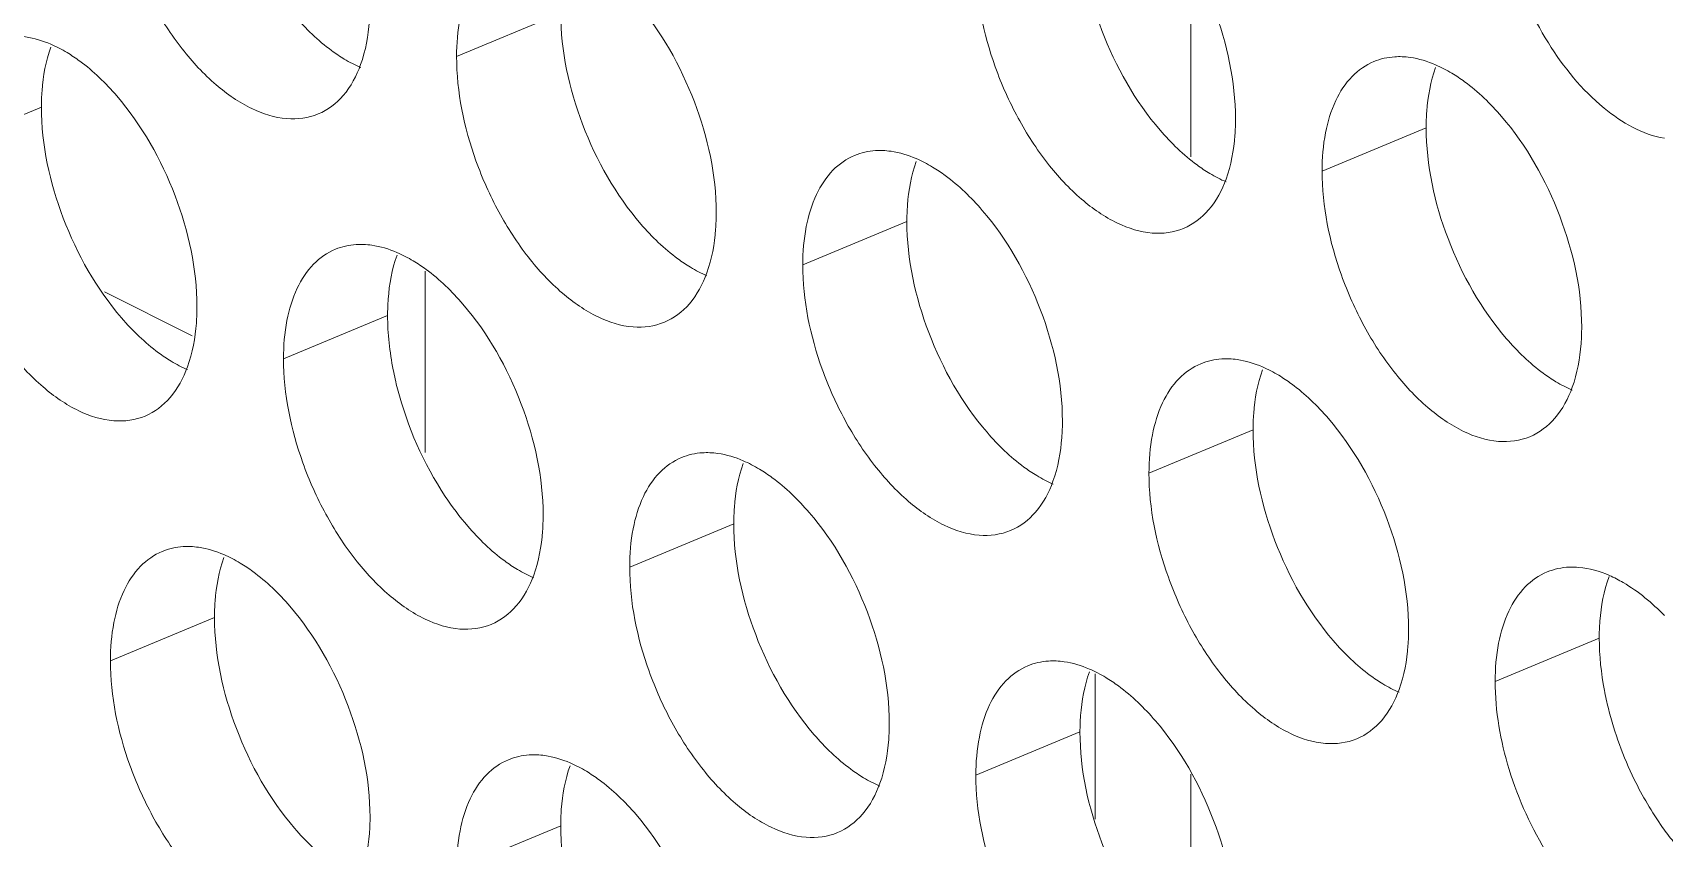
# Model space of a CAD drawing. Header units: millimetres. Extents: x 0 to 2524, y 0 to 1785.
# Drawn here: x 1798.88 to 1808.52, y 881.37 to 886.13 of the extents above; entities that cross this region are included whole.
import ezdxf

# ---------------------------------------------------------------- set-up
doc = ezdxf.new("R2010")
doc.units = ezdxf.units.MM
doc.header["$LTSCALE"] = 0.1
doc.layers.add('标注', color=251, linetype='Continuous', lineweight=9)

msp = doc.modelspace()

# ---------------------------------------------------------------- linework, layer by layer
at = {"layer": '标注'}
for p, q in [((1805.7196, 886.5486), (1805.7196, 885.3949)), ((1801.9959, 886.2435), (1801.3807, 885.9878)), ((1798.9274, 885.6891), (1798.3122, 885.4334)), ((1807.1101, 885.5676), (1806.4949, 885.3119)), ((1804.0416, 885.0132), (1803.4264, 884.7575)), ((1801.1941, 883.6499), (1801.1941, 884.7207)), ((1799.8186, 884.3377), (1799.2993, 884.5973)), ((1800.9731, 884.4587), (1800.3579, 884.203)), ((1806.0873, 883.7828), (1805.4721, 883.5271)), ((1803.0187, 883.2284), (1802.4036, 882.9726)), ((1799.9502, 882.6739), (1799.3351, 882.4182)), ((1808.1329, 882.5524), (1807.5177, 882.2967)), ((1805.1539, 881.4834), (1805.1539, 882.3409)), ((1805.0644, 881.998), (1804.4492, 881.7423)), ((1805.7196, 881.7486), (1805.7196, 880.5949)), ((1801.9959, 881.4435), (1801.3807, 881.1878))]:
    msp.add_line(p, q, dxfattribs=at)
msp.add_arc((1810.2483, 882.652), 2.1247, 194.02971, 206.07298, dxfattribs=at)
for points, knots in [([(1800.5627, 885.6488), (1800.5051, 885.6249), (1800.3662, 885.6069), (1800.1538, 885.6758), (1799.9437, 885.8222), (1799.7467, 886.0352), (1799.5755, 886.3003), (1799.402, 886.6893), (1799.3351, 887.0095), (1799.3351, 887.2182)], [0, 0, 0, 0, 0.08419, 0.180629, 0.294901, 0.426206, 0.569756, 0.71848, 1, 1, 1, 1]), ([(1808.5177, 885.5051), (1808.3868, 885.5272), (1808.1128, 885.6884), (1807.8042, 886.0713), (1807.5822, 886.559), (1807.5177, 886.921), (1807.5177, 887.0967)], [0, 0, 0, 0, 0.200223, 0.454809, 0.735097, 1, 1, 1, 1]), ([(1805.538, 885.553), (1805.3896, 885.7256), (1805.1641, 886.1256), (1805.0644, 886.5754), (1805.0644, 886.798)], [0, 0, 0, 0, 0.505546, 1, 1, 1, 1]), ([(1805.5099, 886.8644), (1805.6583, 886.6919), (1805.8838, 886.2919), (1805.9835, 885.8421), (1805.9835, 885.6195)], [0, 0, 0, 0, 0.505546, 1, 1, 1, 1]), ([(1801.3807, 885.9878), (1801.3807, 886.0634), (1801.3922, 886.206), (1801.4496, 886.3991), (1801.5468, 886.5495), (1801.6393, 886.6145), (1801.6873, 886.6344)], [0, 0, 0, 0, 0.300633, 0.564844, 0.793499, 1, 1, 1, 1]), ([(1805.6769, 884.9729), (1805.6193, 884.949), (1805.4804, 884.931), (1805.268, 884.9999), (1805.0579, 885.1462), (1804.8609, 885.3593), (1804.6897, 885.6244), (1804.5162, 886.0134), (1804.4492, 886.3336), (1804.4492, 886.5423)], [0, 0, 0, 0, 0.08419, 0.180629, 0.294901, 0.426206, 0.569756, 0.71848, 1, 1, 1, 1]), ([(1802.4414, 886.31), (1802.5898, 886.1374), (1802.8153, 885.7374), (1802.915, 885.2877), (1802.915, 885.065)], [0, 0, 0, 0, 0.505546, 1, 1, 1, 1]), ([(1800.7174, 885.9733), (1800.6915, 885.9888), (1800.5835, 886.0615), (1800.489, 886.1532), (1800.4238, 886.229)], [0, 0, 0, 0, 0.231736, 1, 1, 1, 1]), ([(1800.8693, 886.2954), (1800.8693, 886.2631), (1800.865, 886.1431), (1800.8435, 886.0229), (1800.8136, 885.9403)], [0, 0, 0, 0, 0.269025, 1, 1, 1, 1]), ([(1802.4695, 884.9986), (1802.3211, 885.1712), (1802.0956, 885.5712), (1801.9959, 886.0209), (1801.9959, 886.2435)], [0, 0, 0, 0, 0.505546, 1, 1, 1, 1]), ([(1798.7858, 886.1087), (1798.8018, 886.108), (1798.8693, 886.1016), (1798.9352, 886.0814), (1798.9827, 886.061)], [0, 0, 0, 0, 0.236225, 1, 1, 1, 1]), ([(1798.9274, 885.6891), (1798.9274, 885.7214), (1798.9317, 885.8414), (1798.9532, 885.9617), (1798.9831, 886.0442)], [0, 0, 0, 0, 0.269025, 1, 1, 1, 1]), ([(1799.0793, 886.0112), (1799.1052, 885.9957), (1799.2132, 885.923), (1799.3077, 885.8313), (1799.3729, 885.7555)], [0, 0, 0, 0, 0.231736, 1, 1, 1, 1]), ([(1800.8136, 885.9403), (1800.7899, 885.8746), (1800.7278, 885.7555), (1800.6193, 885.6723), (1800.5627, 885.6488)], [0, 0, 0, 0, 0.533077, 1, 1, 1, 1]), ([(1802.6084, 884.4184), (1802.5508, 884.3945), (1802.4119, 884.3766), (1802.1995, 884.4455), (1801.9894, 884.5918), (1801.7924, 884.8049), (1801.6212, 885.07), (1801.4477, 885.4589), (1801.3807, 885.7791), (1801.3807, 885.9878)], [0, 0, 0, 0, 0.08419, 0.180629, 0.294901, 0.426206, 0.569756, 0.71848, 1, 1, 1, 1]), ([(1806.4949, 885.3119), (1806.4949, 885.3875), (1806.5064, 885.5301), (1806.5638, 885.7232), (1806.661, 885.8736), (1806.7535, 885.9386), (1806.8015, 885.9585)], [0, 0, 0, 0, 0.300633, 0.564844, 0.793499, 1, 1, 1, 1]), ([(1806.8015, 885.9585), (1806.8404, 885.9746), (1806.8971, 885.9873), (1806.9538, 885.9878), (1806.9685, 885.9872)], [0, 0, 0, 0, 0.741995, 1, 1, 1, 1]), ([(1806.9685, 885.9872), (1806.9845, 885.9866), (1807.052, 885.9802), (1807.1179, 885.9599), (1807.1654, 885.9395)], [0, 0, 0, 0, 0.236225, 1, 1, 1, 1]), ([(1807.1101, 885.5676), (1807.1101, 885.5999), (1807.1144, 885.7199), (1807.1359, 885.8402), (1807.1658, 885.9228)], [0, 0, 0, 0, 0.269025, 1, 1, 1, 1]), ([(1807.262, 885.8897), (1807.2879, 885.8742), (1807.3959, 885.8015), (1807.4904, 885.7098), (1807.5556, 885.6341)], [0, 0, 0, 0, 0.231736, 1, 1, 1, 1]), ([(1799.3729, 885.7555), (1799.5213, 885.583), (1799.7468, 885.183), (1799.8465, 884.7332), (1799.8465, 884.5106)], [0, 0, 0, 0, 0.505546, 1, 1, 1, 1]), ([(1799.401, 884.4441), (1799.2525, 884.6167), (1799.0271, 885.0167), (1798.9274, 885.4665), (1798.9274, 885.6891)], [0, 0, 0, 0, 0.505546, 1, 1, 1, 1]), ([(1805.8315, 885.2974), (1805.8057, 885.3129), (1805.6977, 885.3856), (1805.6031, 885.4773), (1805.538, 885.553)], [0, 0, 0, 0, 0.231736, 1, 1, 1, 1]), ([(1805.9835, 885.6195), (1805.9835, 885.5872), (1805.9792, 885.4672), (1805.9577, 885.3469), (1805.9278, 885.2643)], [0, 0, 0, 0, 0.269025, 1, 1, 1, 1]), ([(1807.5837, 884.3227), (1807.4352, 884.4952), (1807.2098, 884.8952), (1807.1101, 885.345), (1807.1101, 885.5676)], [0, 0, 0, 0, 0.505546, 1, 1, 1, 1]), ([(1807.5556, 885.6341), (1807.704, 885.4615), (1807.9295, 885.0615), (1808.0292, 884.6117), (1808.0292, 884.3891)], [0, 0, 0, 0, 0.505546, 1, 1, 1, 1]), ([(1799.5399, 883.864), (1799.4823, 883.8401), (1799.3434, 883.8221), (1799.131, 883.891), (1798.9209, 884.0373), (1798.7238, 884.2504), (1798.5527, 884.5155), (1798.3792, 884.9045), (1798.3122, 885.2247), (1798.3122, 885.4334)], [0, 0, 0, 0, 0.08419, 0.180629, 0.294901, 0.426206, 0.569756, 0.71848, 1, 1, 1, 1]), ([(1803.4264, 884.7575), (1803.4264, 884.8331), (1803.4379, 884.9756), (1803.4953, 885.1688), (1803.5925, 885.3191), (1803.685, 885.3842), (1803.733, 885.4041)], [0, 0, 0, 0, 0.300633, 0.564844, 0.793499, 1, 1, 1, 1]), ([(1803.733, 885.4041), (1803.7718, 885.4202), (1803.8286, 885.4328), (1803.8853, 885.4333), (1803.9, 885.4328)], [0, 0, 0, 0, 0.741995, 1, 1, 1, 1]), ([(1803.9, 885.4328), (1803.916, 885.4321), (1803.9835, 885.4257), (1804.0494, 885.4055), (1804.0969, 885.3851)], [0, 0, 0, 0, 0.236225, 1, 1, 1, 1]), ([(1804.0416, 885.0132), (1804.0416, 885.0455), (1804.0458, 885.1655), (1804.0674, 885.2857), (1804.0972, 885.3683)], [0, 0, 0, 0, 0.269025, 1, 1, 1, 1]), ([(1804.1935, 885.3353), (1804.2194, 885.3198), (1804.3274, 885.247), (1804.4219, 885.1554), (1804.4871, 885.0796)], [0, 0, 0, 0, 0.231736, 1, 1, 1, 1]), ([(1805.9278, 885.2643), (1805.9041, 885.1986), (1805.842, 885.0796), (1805.7334, 884.9963), (1805.6769, 884.9729)], [0, 0, 0, 0, 0.533077, 1, 1, 1, 1]), ([(1807.7226, 883.7425), (1807.6649, 883.7186), (1807.5261, 883.7006), (1807.3137, 883.7695), (1807.1035, 883.9159), (1806.9065, 884.1289), (1806.7354, 884.394), (1806.5619, 884.783), (1806.4949, 885.1032), (1806.4949, 885.3119)], [0, 0, 0, 0, 0.08419, 0.180629, 0.294901, 0.426206, 0.569756, 0.71848, 1, 1, 1, 1]), ([(1802.915, 885.065), (1802.915, 885.0327), (1802.9107, 884.9127), (1802.8892, 884.7925), (1802.8593, 884.7099)], [0, 0, 0, 0, 0.269025, 1, 1, 1, 1]), ([(1804.4871, 885.0796), (1804.6355, 884.9071), (1804.861, 884.5071), (1804.9607, 884.0573), (1804.9607, 883.8347)], [0, 0, 0, 0, 0.505546, 1, 1, 1, 1]), ([(1802.763, 884.7429), (1802.7372, 884.7585), (1802.6292, 884.8312), (1802.5346, 884.9228), (1802.4695, 884.9986)], [0, 0, 0, 0, 0.231736, 1, 1, 1, 1]), ([(1804.5151, 883.7682), (1804.3667, 883.9408), (1804.1413, 884.3408), (1804.0416, 884.7905), (1804.0416, 885.0132)], [0, 0, 0, 0, 0.505546, 1, 1, 1, 1]), ([(1800.6645, 884.8496), (1800.7033, 884.8658), (1800.7601, 884.8784), (1800.8168, 884.8789), (1800.8315, 884.8783)], [0, 0, 0, 0, 0.741995, 1, 1, 1, 1]), ([(1800.8315, 884.8783), (1800.8474, 884.8777), (1800.915, 884.8713), (1800.9808, 884.851), (1801.0284, 884.8306)], [0, 0, 0, 0, 0.236225, 1, 1, 1, 1]), ([(1800.3579, 884.203), (1800.3579, 884.2786), (1800.3694, 884.4212), (1800.4268, 884.6143), (1800.524, 884.7647), (1800.6165, 884.8297), (1800.6645, 884.8496)], [0, 0, 0, 0, 0.300633, 0.564844, 0.793499, 1, 1, 1, 1]), ([(1800.9731, 884.4587), (1800.9731, 884.491), (1800.9773, 884.611), (1800.9989, 884.7313), (1801.0287, 884.8139)], [0, 0, 0, 0, 0.269025, 1, 1, 1, 1]), ([(1801.125, 884.7809), (1801.1508, 884.7653), (1801.2589, 884.6926), (1801.3534, 884.6009), (1801.4186, 884.5252)], [0, 0, 0, 0, 0.231736, 1, 1, 1, 1]), ([(1802.8593, 884.7099), (1802.8356, 884.6442), (1802.7735, 884.5251), (1802.6649, 884.4419), (1802.6084, 884.4184)], [0, 0, 0, 0, 0.533077, 1, 1, 1, 1]), ([(1804.6541, 883.1881), (1804.5964, 883.1642), (1804.4576, 883.1462), (1804.2452, 883.2151), (1804.035, 883.3614), (1803.838, 883.5745), (1803.6669, 883.8396), (1803.4934, 884.2286), (1803.4264, 884.5488), (1803.4264, 884.7575)], [0, 0, 0, 0, 0.08419, 0.180629, 0.294901, 0.426206, 0.569756, 0.71848, 1, 1, 1, 1]), ([(1799.8465, 884.5106), (1799.8465, 884.4783), (1799.8422, 884.3583), (1799.8207, 884.238), (1799.7908, 884.1555)], [0, 0, 0, 0, 0.269025, 1, 1, 1, 1]), ([(1801.4186, 884.5252), (1801.567, 884.3526), (1801.7925, 883.9526), (1801.8921, 883.5029), (1801.8921, 883.2802)], [0, 0, 0, 0, 0.505546, 1, 1, 1, 1]), ([(1799.6945, 884.1885), (1799.6687, 884.204), (1799.5606, 884.2767), (1799.4661, 884.3684), (1799.401, 884.4441)], [0, 0, 0, 0, 0.231736, 1, 1, 1, 1]), ([(1801.0315, 884.0259), (1801.022, 884.0628), (1800.9896, 884.2049), (1800.9731, 884.351), (1800.9731, 884.4587)], [0, 0, 0, 0, 0.261395, 1, 1, 1, 1]), ([(1808.0292, 884.3891), (1808.0292, 884.3568), (1808.0249, 884.2368), (1808.0034, 884.1166), (1807.9735, 884.034)], [0, 0, 0, 0, 0.269025, 1, 1, 1, 1]), ([(1807.8772, 884.067), (1807.8514, 884.0825), (1807.7433, 884.1553), (1807.6488, 884.2469), (1807.5837, 884.3227)], [0, 0, 0, 0, 0.231736, 1, 1, 1, 1]), ([(1801.5856, 882.6336), (1801.5279, 882.6097), (1801.3891, 882.5917), (1801.1767, 882.6607), (1800.9665, 882.807), (1800.7695, 883.02), (1800.5983, 883.2852), (1800.4248, 883.6741), (1800.3579, 883.9943), (1800.3579, 884.203)], [0, 0, 0, 0, 0.08419, 0.180629, 0.294901, 0.426206, 0.569756, 0.71848, 1, 1, 1, 1]), ([(1805.7786, 884.1737), (1805.8175, 884.1898), (1805.8743, 884.2025), (1805.931, 884.203), (1805.9456, 884.2024)], [0, 0, 0, 0, 0.741995, 1, 1, 1, 1]), ([(1805.9456, 884.2024), (1805.9616, 884.2017), (1806.0292, 884.1953), (1806.095, 884.1751), (1806.1426, 884.1547)], [0, 0, 0, 0, 0.236225, 1, 1, 1, 1]), ([(1799.7908, 884.1555), (1799.7671, 884.0897), (1799.705, 883.9707), (1799.5964, 883.8874), (1799.5399, 883.864)], [0, 0, 0, 0, 0.533077, 1, 1, 1, 1]), ([(1805.4721, 883.5271), (1805.4721, 883.6027), (1805.4835, 883.7453), (1805.541, 883.9384), (1805.6381, 884.0888), (1805.7307, 884.1538), (1805.7786, 884.1737)], [0, 0, 0, 0, 0.300633, 0.564844, 0.793499, 1, 1, 1, 1]), ([(1806.0873, 883.7828), (1806.0873, 883.8151), (1806.0915, 883.9351), (1806.1131, 884.0554), (1806.1429, 884.1379)], [0, 0, 0, 0, 0.269025, 1, 1, 1, 1]), ([(1806.2392, 884.1049), (1806.265, 884.0894), (1806.3731, 884.0167), (1806.4676, 883.925), (1806.5328, 883.8493)], [0, 0, 0, 0, 0.231736, 1, 1, 1, 1]), ([(1801.4466, 883.2138), (1801.3988, 883.2694), (1801.2157, 883.5145), (1801.0894, 883.8012), (1801.0315, 884.0259)], [0, 0, 0, 0, 0.24034, 1, 1, 1, 1]), ([(1807.9735, 884.034), (1807.9497, 883.9683), (1807.8877, 883.8492), (1807.7791, 883.766), (1807.7226, 883.7425)], [0, 0, 0, 0, 0.533077, 1, 1, 1, 1]), ([(1804.9607, 883.8347), (1804.9607, 883.8024), (1804.9564, 883.6824), (1804.9348, 883.5621), (1804.905, 883.4795)], [0, 0, 0, 0, 0.269025, 1, 1, 1, 1]), ([(1806.5328, 883.8493), (1806.6812, 883.6767), (1806.9066, 883.2767), (1807.0063, 882.8269), (1807.0063, 882.6043)], [0, 0, 0, 0, 0.505546, 1, 1, 1, 1]), ([(1804.8087, 883.5125), (1804.7829, 883.5281), (1804.6748, 883.6008), (1804.5803, 883.6925), (1804.5151, 883.7682)], [0, 0, 0, 0, 0.231736, 1, 1, 1, 1]), ([(1806.5608, 882.5379), (1806.4124, 882.7104), (1806.1869, 883.1104), (1806.0873, 883.5602), (1806.0873, 883.7828)], [0, 0, 0, 0, 0.505546, 1, 1, 1, 1]), ([(1802.4036, 882.9726), (1802.4036, 883.0483), (1802.415, 883.1908), (1802.4725, 883.3839), (1802.5696, 883.5343), (1802.6622, 883.5993), (1802.7101, 883.6193)], [0, 0, 0, 0, 0.300633, 0.564844, 0.793499, 1, 1, 1, 1]), ([(1802.7101, 883.6193), (1802.749, 883.6354), (1802.8058, 883.648), (1802.8625, 883.6485), (1802.8771, 883.6479)], [0, 0, 0, 0, 0.741995, 1, 1, 1, 1]), ([(1802.8771, 883.6479), (1802.8931, 883.6473), (1802.9607, 883.6409), (1803.0265, 883.6207), (1803.0741, 883.6003)], [0, 0, 0, 0, 0.236225, 1, 1, 1, 1]), ([(1803.0187, 883.2284), (1803.0187, 883.2607), (1803.023, 883.3807), (1803.0446, 883.5009), (1803.0744, 883.5835)], [0, 0, 0, 0, 0.269025, 1, 1, 1, 1]), ([(1803.1707, 883.5505), (1803.1965, 883.5349), (1803.3046, 883.4622), (1803.3991, 883.3706), (1803.4643, 883.2948)], [0, 0, 0, 0, 0.231736, 1, 1, 1, 1]), ([(1806.6998, 881.9577), (1806.6421, 881.9338), (1806.5032, 881.9158), (1806.2909, 881.9847), (1806.0807, 882.1311), (1805.8837, 882.3441), (1805.7125, 882.6092), (1805.539, 882.9982), (1805.4721, 883.3184), (1805.4721, 883.5271)], [0, 0, 0, 0, 0.08419, 0.180629, 0.294901, 0.426206, 0.569756, 0.71848, 1, 1, 1, 1]), ([(1804.905, 883.4795), (1804.8812, 883.4138), (1804.8191, 883.2947), (1804.7106, 883.2115), (1804.6541, 883.1881)], [0, 0, 0, 0, 0.533077, 1, 1, 1, 1]), ([(1801.8921, 883.2802), (1801.8921, 883.2479), (1801.8879, 883.1279), (1801.8663, 883.0077), (1801.8365, 882.9251)], [0, 0, 0, 0, 0.269025, 1, 1, 1, 1]), ([(1803.4923, 881.9834), (1803.3439, 882.156), (1803.1184, 882.556), (1803.0187, 883.0057), (1803.0187, 883.2284)], [0, 0, 0, 0, 0.505546, 1, 1, 1, 1]), ([(1803.4643, 883.2948), (1803.6127, 883.1222), (1803.8381, 882.7222), (1803.9378, 882.2725), (1803.9378, 882.0499)], [0, 0, 0, 0, 0.505546, 1, 1, 1, 1]), ([(1801.7402, 882.9581), (1801.7144, 882.9736), (1801.6063, 883.0464), (1801.5118, 883.138), (1801.4466, 883.2138)], [0, 0, 0, 0, 0.231736, 1, 1, 1, 1]), ([(1799.3351, 882.4182), (1799.3351, 882.4938), (1799.3465, 882.6364), (1799.404, 882.8295), (1799.5011, 882.9799), (1799.5937, 883.0449), (1799.6416, 883.0648)], [0, 0, 0, 0, 0.300633, 0.564844, 0.793499, 1, 1, 1, 1]), ([(1799.6416, 883.0648), (1799.6805, 883.0809), (1799.7372, 883.0936), (1799.794, 883.0941), (1799.8086, 883.0935)], [0, 0, 0, 0, 0.741995, 1, 1, 1, 1]), ([(1799.8086, 883.0935), (1799.8246, 883.0929), (1799.8922, 883.0864), (1799.958, 883.0662), (1800.0056, 883.0458)], [0, 0, 0, 0, 0.236225, 1, 1, 1, 1]), ([(1799.9502, 882.6739), (1799.9502, 882.7062), (1799.9545, 882.8262), (1799.976, 882.9465), (1800.0059, 883.0291)], [0, 0, 0, 0, 0.269025, 1, 1, 1, 1]), ([(1800.1022, 882.996), (1800.128, 882.9805), (1800.2361, 882.9078), (1800.3306, 882.8161), (1800.3957, 882.7404)], [0, 0, 0, 0, 0.231736, 1, 1, 1, 1]), ([(1803.6312, 881.4033), (1803.5736, 881.3793), (1803.4347, 881.3614), (1803.2223, 881.4303), (1803.0122, 881.5766), (1802.8152, 881.7897), (1802.644, 882.0548), (1802.4705, 882.4437), (1802.4036, 882.7639), (1802.4036, 882.9726)], [0, 0, 0, 0, 0.08419, 0.180629, 0.294901, 0.426206, 0.569756, 0.71848, 1, 1, 1, 1]), ([(1807.5177, 882.2967), (1807.5177, 882.3724), (1807.5292, 882.5149), (1807.5867, 882.708), (1807.6838, 882.8584), (1807.7763, 882.9234), (1807.8243, 882.9433)], [0, 0, 0, 0, 0.300719, 0.564842, 0.793477, 1, 1, 1, 1]), ([(1807.956, 882.972), (1807.975, 882.9728), (1808.0563, 882.9706), (1808.1361, 882.9472), (1808.193, 882.9223)], [0, 0, 0, 0, 0.234203, 1, 1, 1, 1]), ([(1807.956, 882.972), (1807.975, 882.9728), (1808.0563, 882.9706), (1808.1361, 882.9472), (1808.193, 882.9223)], [0, 0, 0, 0, 0.234203, 1, 1, 1, 1]), ([(1801.8365, 882.9251), (1801.8127, 882.8594), (1801.7506, 882.7403), (1801.6421, 882.6571), (1801.5856, 882.6336)], [0, 0, 0, 0, 0.533077, 1, 1, 1, 1]), ([(1808.1329, 882.5524), (1808.1329, 882.5856), (1808.1374, 882.7084), (1808.16, 882.8316), (1808.1916, 882.9156)], [0, 0, 0, 0, 0.269773, 1, 1, 1, 1]), ([(1808.193, 882.9223), (1808.2211, 882.91), (1808.3408, 882.8482), (1808.4455, 882.7601), (1808.5177, 882.6855)], [0, 0, 0, 0, 0.228039, 1, 1, 1, 1]), ([(1800.4238, 881.429), (1800.2754, 881.6015), (1800.0499, 882.0015), (1799.9502, 882.4513), (1799.9502, 882.6739)], [0, 0, 0, 0, 0.505546, 1, 1, 1, 1]), ([(1800.3957, 882.7404), (1800.5442, 882.5678), (1800.7696, 882.1678), (1800.8693, 881.718), (1800.8693, 881.4954)], [0, 0, 0, 0, 0.505546, 1, 1, 1, 1]), ([(1807.0063, 882.6043), (1807.0063, 882.572), (1807.0021, 882.452), (1806.9805, 882.3317), (1806.9507, 882.2492)], [0, 0, 0, 0, 0.269025, 1, 1, 1, 1]), ([(1808.1869, 882.1369), (1808.1781, 882.1724), (1808.1482, 882.309), (1808.1329, 882.4491), (1808.1329, 882.5524)], [0, 0, 0, 0, 0.261145, 1, 1, 1, 1]), ([(1806.8544, 882.2822), (1806.8286, 882.2977), (1806.7205, 882.3704), (1806.626, 882.4621), (1806.5608, 882.5379)], [0, 0, 0, 0, 0.231736, 1, 1, 1, 1]), ([(1800.5627, 880.8488), (1800.5051, 880.8249), (1800.3662, 880.8069), (1800.1538, 880.8758), (1799.9437, 881.0222), (1799.7467, 881.2352), (1799.5755, 881.5003), (1799.402, 881.8893), (1799.3351, 882.2095), (1799.3351, 882.4182)], [0, 0, 0, 0, 0.08419, 0.180629, 0.294901, 0.426206, 0.569756, 0.71848, 1, 1, 1, 1]), ([(1804.4492, 881.7423), (1804.4492, 881.8179), (1804.4607, 881.9604), (1804.5182, 882.1536), (1804.6153, 882.304), (1804.7078, 882.369), (1804.7558, 882.3889)], [0, 0, 0, 0, 0.300633, 0.564844, 0.793499, 1, 1, 1, 1]), ([(1804.7558, 882.3889), (1804.7947, 882.405), (1804.8514, 882.4177), (1804.9082, 882.4182), (1804.9228, 882.4176)], [0, 0, 0, 0, 0.741995, 1, 1, 1, 1]), ([(1804.9228, 882.4176), (1804.9388, 882.4169), (1805.0064, 882.4105), (1805.0722, 882.3903), (1805.1198, 882.3699)], [0, 0, 0, 0, 0.236225, 1, 1, 1, 1]), ([(1805.0644, 881.998), (1805.0644, 882.0303), (1805.0687, 882.1503), (1805.0902, 882.2705), (1805.1201, 882.3531)], [0, 0, 0, 0, 0.269025, 1, 1, 1, 1]), ([(1805.2164, 882.3201), (1805.2422, 882.3046), (1805.3502, 882.2319), (1805.4448, 882.1402), (1805.5099, 882.0644)], [0, 0, 0, 0, 0.231736, 1, 1, 1, 1]), ([(1808.5177, 880.7051), (1808.3868, 880.7272), (1808.1128, 880.8884), (1807.8042, 881.2713), (1807.5822, 881.759), (1807.5177, 882.121), (1807.5177, 882.2967)], [0, 0, 0, 0, 0.200223, 0.454809, 0.735097, 1, 1, 1, 1]), ([(1806.9507, 882.2492), (1806.9269, 882.1835), (1806.8648, 882.0644), (1806.7563, 881.9812), (1806.6998, 881.9577)], [0, 0, 0, 0, 0.533077, 1, 1, 1, 1]), ([(1803.7859, 881.7277), (1803.76, 881.7433), (1803.652, 881.816), (1803.5575, 881.9076), (1803.4923, 881.9834)], [0, 0, 0, 0, 0.231736, 1, 1, 1, 1]), ([(1803.9378, 882.0499), (1803.9378, 882.0175), (1803.9336, 881.8976), (1803.912, 881.7773), (1803.8822, 881.6947)], [0, 0, 0, 0, 0.269025, 1, 1, 1, 1]), ([(1805.538, 880.753), (1805.3896, 880.9256), (1805.1641, 881.3256), (1805.0644, 881.7754), (1805.0644, 881.998)], [0, 0, 0, 0, 0.505546, 1, 1, 1, 1]), ([(1805.5099, 882.0644), (1805.6583, 881.8919), (1805.8838, 881.4919), (1805.9835, 881.0421), (1805.9835, 880.8195)], [0, 0, 0, 0, 0.505546, 1, 1, 1, 1]), ([(1801.3807, 881.1878), (1801.3807, 881.2634), (1801.3922, 881.406), (1801.4496, 881.5991), (1801.5468, 881.7495), (1801.6393, 881.8145), (1801.6873, 881.8344)], [0, 0, 0, 0, 0.300633, 0.564844, 0.793499, 1, 1, 1, 1]), ([(1801.6873, 881.8344), (1801.7262, 881.8506), (1801.7829, 881.8632), (1801.8397, 881.8637), (1801.8543, 881.8631)], [0, 0, 0, 0, 0.741995, 1, 1, 1, 1]), ([(1801.8543, 881.8631), (1801.8703, 881.8625), (1801.9378, 881.8561), (1802.0037, 881.8359), (1802.0512, 881.8155)], [0, 0, 0, 0, 0.236225, 1, 1, 1, 1]), ([(1801.9959, 881.4435), (1801.9959, 881.4759), (1802.0002, 881.5958), (1802.0217, 881.7161), (1802.0516, 881.7987)], [0, 0, 0, 0, 0.269025, 1, 1, 1, 1]), ([(1802.1479, 881.7657), (1802.1737, 881.7501), (1802.2817, 881.6774), (1802.3763, 881.5858), (1802.4414, 881.51)], [0, 0, 0, 0, 0.231736, 1, 1, 1, 1]), ([(1803.8822, 881.6947), (1803.8584, 881.629), (1803.7963, 881.5099), (1803.6878, 881.4267), (1803.6312, 881.4033)], [0, 0, 0, 0, 0.533077, 1, 1, 1, 1]), ([(1805.6769, 880.1729), (1805.6193, 880.149), (1805.4804, 880.131), (1805.268, 880.1999), (1805.0579, 880.3462), (1804.8609, 880.5593), (1804.6897, 880.8244), (1804.5162, 881.2134), (1804.4492, 881.5336), (1804.4492, 881.7423)], [0, 0, 0, 0, 0.08419, 0.180629, 0.294901, 0.426206, 0.569756, 0.71848, 1, 1, 1, 1]), ([(1808.5712, 881.3499), (1808.5492, 881.3773), (1808.4618, 881.4933), (1808.388, 881.6193), (1808.3398, 881.7182)], [0, 0, 0, 0, 0.242274, 1, 1, 1, 1]), ([(1800.8693, 881.4954), (1800.8693, 881.4631), (1800.865, 881.3431), (1800.8435, 881.2229), (1800.8136, 881.1403)], [0, 0, 0, 0, 0.269025, 1, 1, 1, 1]), ([(1802.4414, 881.51), (1802.5898, 881.3374), (1802.8153, 880.9374), (1802.915, 880.4877), (1802.915, 880.265)], [0, 0, 0, 0, 0.505546, 1, 1, 1, 1]), ([(1800.7174, 881.1733), (1800.6915, 881.1888), (1800.5835, 881.2615), (1800.489, 881.3532), (1800.4238, 881.429)], [0, 0, 0, 0, 0.231736, 1, 1, 1, 1]), ([(1802.4695, 880.1986), (1802.3211, 880.3712), (1802.0956, 880.7712), (1801.9959, 881.2209), (1801.9959, 881.4435)], [0, 0, 0, 0, 0.505546, 1, 1, 1, 1])]:
    msp.add_open_spline(points, degree=3, knots=knots, dxfattribs=at)
for points in [[(1798.9827, 886.061), (1799.016, 886.0467), (1799.0483, 886.0299), (1799.0793, 886.0112)], [(1800.814, 885.9235), (1800.7807, 885.9378), (1800.7484, 885.9546), (1800.7174, 885.9733)], [(1807.1654, 885.9395), (1807.1987, 885.9252), (1807.231, 885.9084), (1807.262, 885.8897)], [(1804.0969, 885.3851), (1804.1302, 885.3708), (1804.1625, 885.354), (1804.1935, 885.3353)], [(1805.9282, 885.2476), (1805.8949, 885.2619), (1805.8626, 885.2787), (1805.8315, 885.2974)], [(1801.0284, 884.8306), (1801.0617, 884.8164), (1801.094, 884.7995), (1801.125, 884.7809)], [(1802.8596, 884.6931), (1802.8264, 884.7074), (1802.7941, 884.7242), (1802.763, 884.7429)], [(1799.7911, 884.1387), (1799.7578, 884.153), (1799.7256, 884.1698), (1799.6945, 884.1885)], [(1806.1426, 884.1547), (1806.1759, 884.1404), (1806.2082, 884.1236), (1806.2392, 884.1049)], [(1807.9738, 884.0172), (1807.9405, 884.0315), (1807.9083, 884.0483), (1807.8772, 884.067)], [(1803.0741, 883.6003), (1803.1074, 883.586), (1803.1396, 883.5692), (1803.1707, 883.5505)], [(1804.9053, 883.4628), (1804.872, 883.477), (1804.8398, 883.4939), (1804.8087, 883.5125)], [(1800.0056, 883.0458), (1800.0389, 883.0315), (1800.0711, 883.0147), (1800.1022, 882.996)], [(1801.8368, 882.9083), (1801.8035, 882.9226), (1801.7712, 882.9394), (1801.7402, 882.9581)], [(1807.8243, 882.9433), (1807.8658, 882.9606), (1807.9111, 882.9702), (1807.956, 882.972)], [(1807.8243, 882.9433), (1807.8658, 882.9606), (1807.9111, 882.9702), (1807.956, 882.972)], [(1805.1198, 882.3699), (1805.153, 882.3556), (1805.1853, 882.3388), (1805.2164, 882.3201)], [(1806.951, 882.2324), (1806.9177, 882.2467), (1806.8854, 882.2635), (1806.8544, 882.2822)], [(1802.0512, 881.8155), (1802.0845, 881.8012), (1802.1168, 881.7843), (1802.1479, 881.7657)], [(1803.8825, 881.6779), (1803.8492, 881.6922), (1803.8169, 881.7091), (1803.7859, 881.7277)]]:
    msp.add_open_spline(points, degree=3, dxfattribs=at)

doc.saveas('drawing.dxf')
